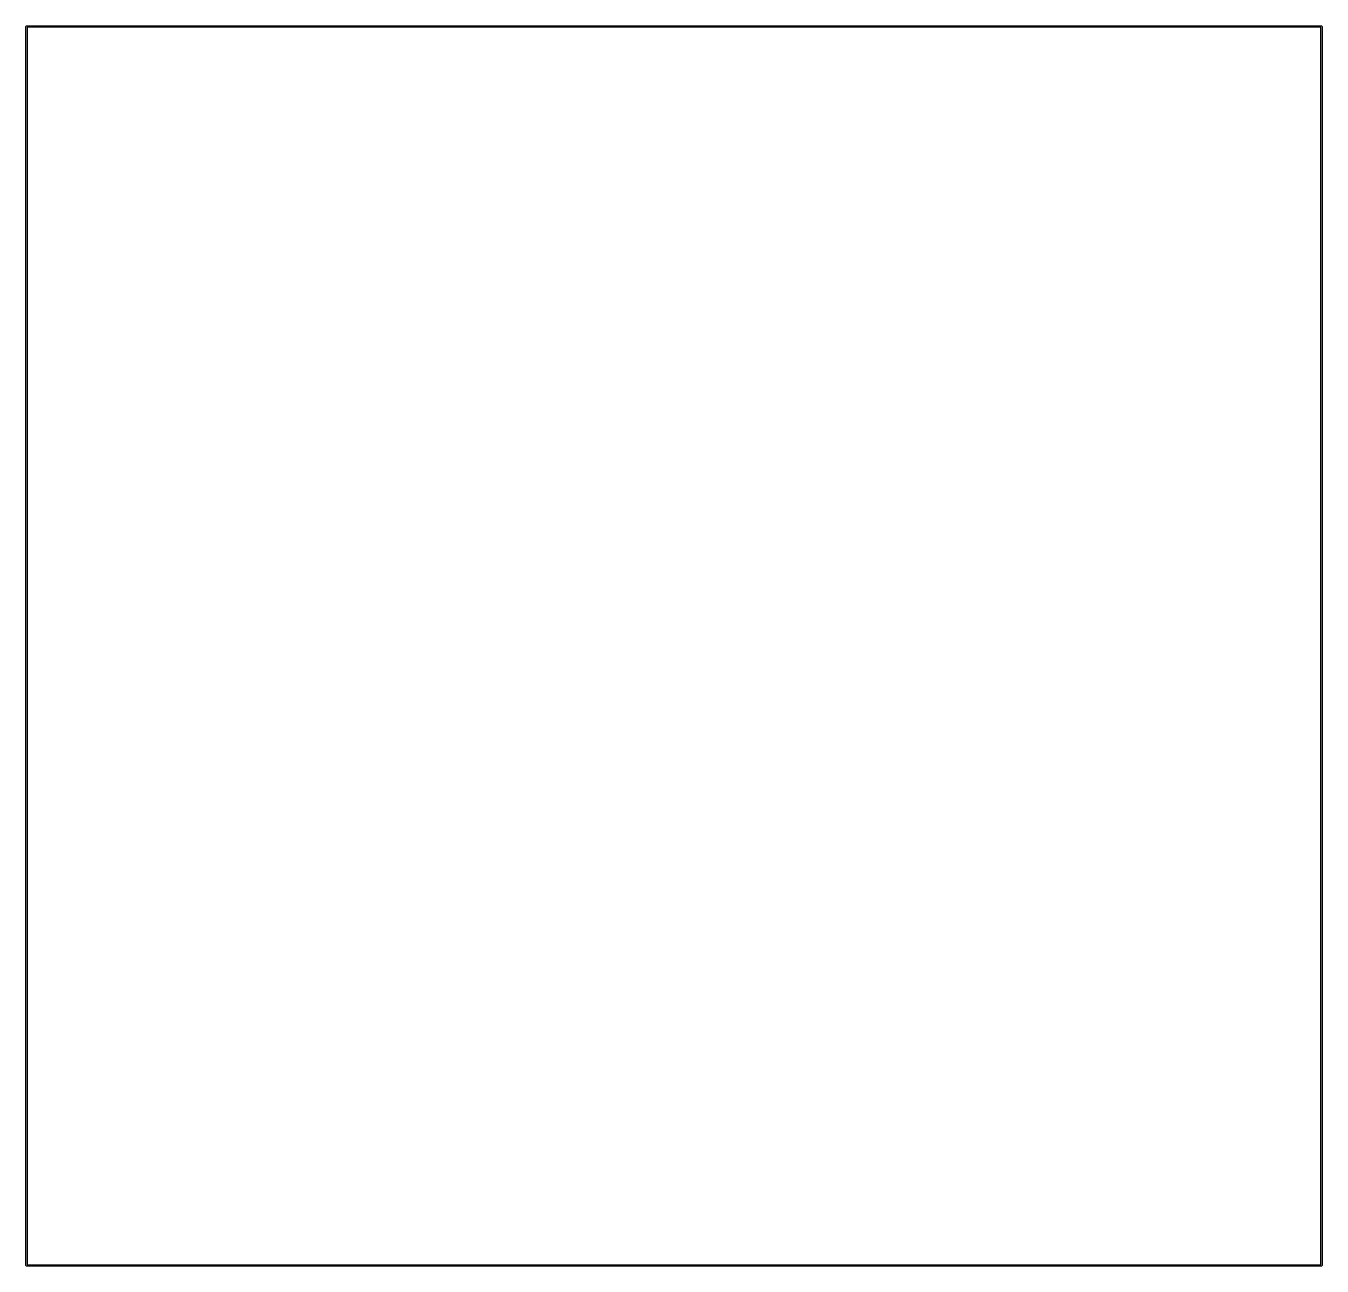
# Model space of a CAD drawing. Extents: x 1 to 5.6, y -6.8 to -2.4.
import ezdxf

# ---------------------------------------------------------------- set-up
doc = ezdxf.new("R2010")
doc.units = 0
doc.header["$MEASUREMENT"] = 0
doc.layers.add('BLACK', color=7, linetype='CONTINUOUS')

msp = doc.modelspace()

# ---------------------------------------------------------------- linework, layer by layer
at = {"layer": 'BLACK', "linetype": 'CONTINUOUS'}
for p, q in [((0.998031, -2.4), (0.998608, -2.39861)), ((0.998031, -6.8), (0.998031, -2.4)), ((0.998608, -2.39861), (1, -2.39803)), ((1, -2.39803), (5.6, -2.39803)), ((1.00197, -2.40197), (1.00197, -6.79803)), ((5.59803, -2.40197), (1.00197, -2.40197)), ((5.59803, -6.79803), (5.59803, -2.40197)), ((5.6, -2.39803), (5.60139, -2.39861)), ((5.60139, -2.39861), (5.60197, -2.4)), ((5.60197, -2.4), (5.60197, -6.8)), ((0.998608, -6.80139), (0.998031, -6.8)), ((1, -6.80197), (0.998608, -6.80139)), ((5.6, -6.80197), (1, -6.80197)), ((1.00197, -6.79803), (5.59803, -6.79803)), ((5.60139, -6.80139), (5.6, -6.80197)), ((5.60197, -6.8), (5.60139, -6.80139))]:
    msp.add_line(p, q, dxfattribs=at)

doc.saveas('drawing.dxf')
